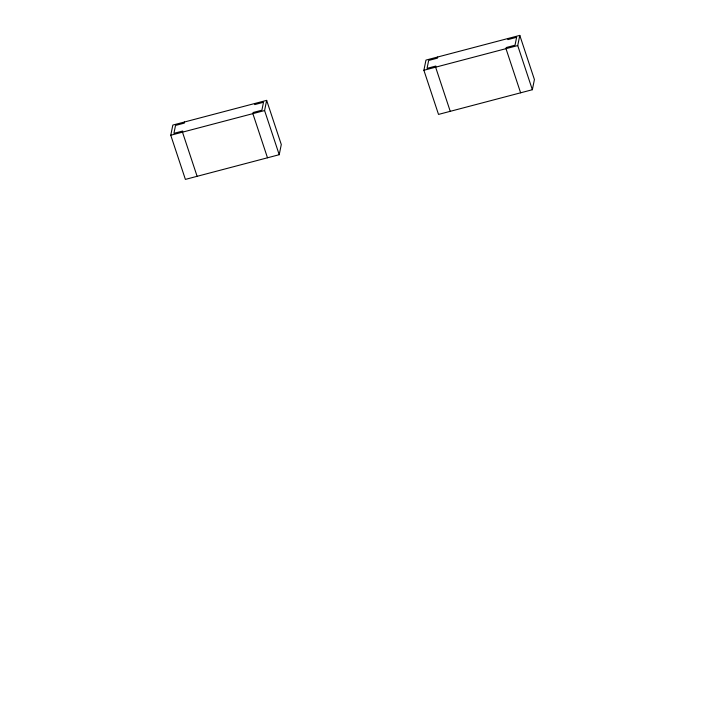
<?xml version="1.0" encoding="UTF-8"?>
<svg xmlns="http://www.w3.org/2000/svg" width="708" height="708" viewBox="0 0 708 708"><rect width="100%" height="100%" fill="white"/><g stroke="black" fill="none" stroke-linecap="round" stroke-linejoin="round"><path stroke-width="1.06" d="M170.761 135.246L172.832 125.068L266.659 100.377L281.288 144.529L279.218 154.707L185.39 179.398L170.761 135.246L264.588 110.554L266.659 100.377M184.558 121.988L184.328 123.112L175.531 125.431L173.92 133.343L182.717 131.033L182.487 132.166L197.116 176.31M254.933 103.465L254.703 104.598L263.5 102.279L261.889 110.2L253.092 112.51L252.862 113.643L267.491 157.787M423.888 70.269L425.959 60.092L519.796 35.4L534.416 79.544L532.354 89.721L438.517 114.413L423.888 70.269L517.725 45.578L519.796 35.4M437.686 57.003L437.456 58.136L428.659 60.454L427.048 68.366L435.845 66.048L435.615 67.18L450.244 111.324M508.061 38.489L507.831 39.621L516.628 37.303L515.017 45.215L506.22 47.533L505.99 48.666L520.619 92.81M517.725 45.578L532.354 89.721M264.588 110.554L279.218 154.707"/></g></svg>
